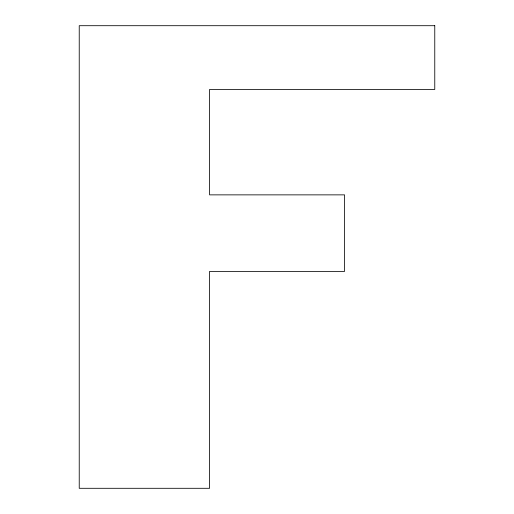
<?xml version="1.0" encoding="UTF-8"?>
<svg xmlns="http://www.w3.org/2000/svg" width="514" height="514" viewBox="0 0 514 514"><rect width="100%" height="100%" fill="white"/><g stroke="black" fill="none" stroke-linecap="round" stroke-linejoin="round"><path stroke-width="0.77" d="M434.767 25.7L79.233 25.7L79.233 488.3L209.577 488.3L209.577 271.398L344.573 271.398L344.573 194.864L209.577 194.864L209.577 89.449L434.767 89.449L434.767 25.7"/></g></svg>
